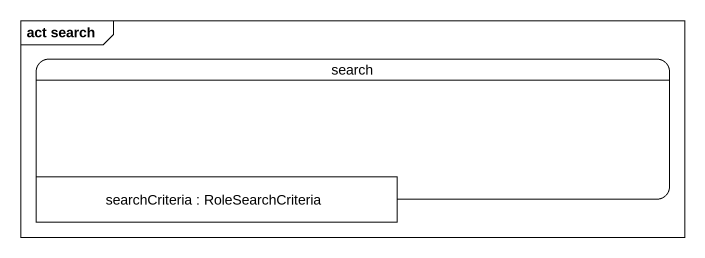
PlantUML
@startuml
mainframe act search
hide empty description
state search {
  state "searchCriteria : RoleSearchCriteria" as searchCriteria <<object>>
}
@enduml
